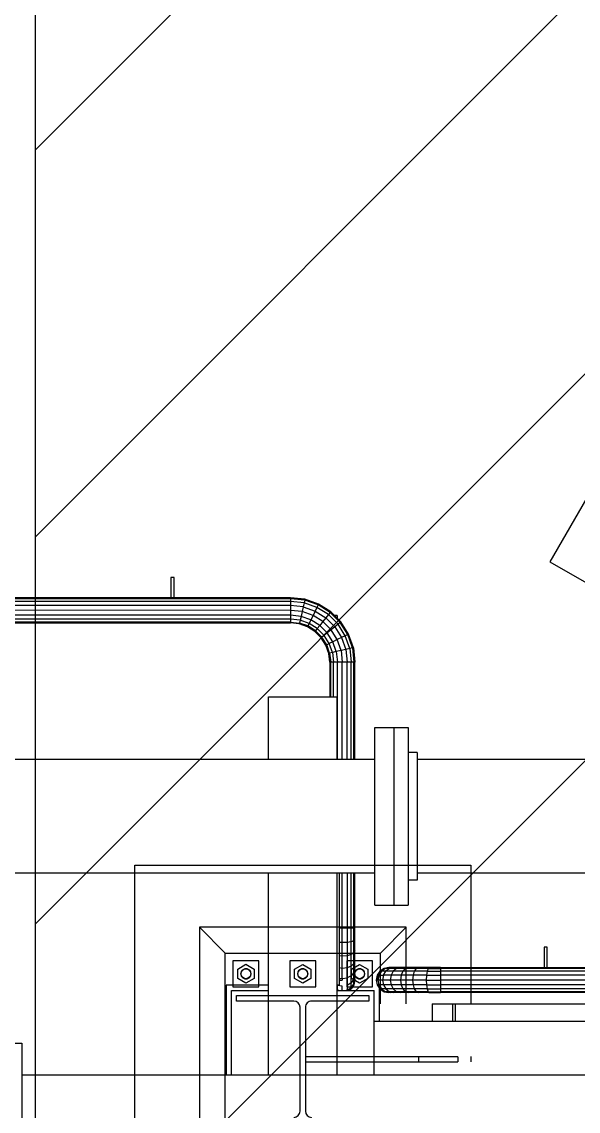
# Model space of a CAD drawing. Header units: metres. Extents: x 0 to 63075, y 0 to 44550.
# Drawn here: x 51952.8 to 52114.4, y 37232.2 to 37548.2 of the extents above; entities that cross this region are included whole.
import ezdxf

# ---------------------------------------------------------------- set-up
doc = ezdxf.new("R2010")
doc.units = ezdxf.units.M
doc.header["$LTSCALE"] = 75
for name, color, linetype in [('AI-Hatch mob', 7, 'Continuous'), ('GSB', 7, 'Continuous'), ('ML6', 1, 'Continuous'), ('SDM', 7, 'Continuous'), ('SL1', 8, 'Continuous')]:
    doc.layers.add(name, color=color, linetype=linetype)

# ---------------------------------------------------------------- blocks, each defined once
blk = doc.blocks.new('A$C6bae614f')
at = {"layer": 'SL1'}
for p, q in [((361572.1, 24550.7), (361147.6, 23815.5)), ((361147.6, 23815.5), (362626.5, 22961.6)), ((360414.5, 23785.2), (360414.5, 23746.1)), ((360420.8, 23785.2), (360414.5, 23785.2)), ((360420.8, 23746.1), (360420.8, 23785.2)), ((360646.2, 23746.1), (353287.2, 23746.3)), ((360646.2, 23744.2), (353287.2, 23744.5)), ((360646.2, 23738.9), (353287.2, 23739.2)), ((360673.9, 23743), (360646.2, 23746.1)), ((360646.2, 23746.1), (360646.2, 23744.2)), ((360673.5, 23741.2), (360646.2, 23744.2)), ((360646.2, 23744.2), (360646.2, 23738.9)), ((360646.2, 23738.9), (360646.2, 23731)), ((360672.3, 23736), (360646.2, 23738.9)), ((360672.3, 23736), (360670.5, 23728.3)), ((360673.5, 23741.2), (360672.3, 23736)), ((360697.1, 23727.3), (360672.3, 23736)), ((360673.9, 23743), (360673.5, 23741.2)), ((360699.4, 23732.1), (360673.5, 23741.2)), ((360700.2, 23733.8), (360673.9, 23743)), ((360646.2, 23731), (353287.2, 23731.3)), ((360646.2, 23721.7), (353287.2, 23721.9)), ((360670.5, 23728.3), (360646.2, 23731)), ((360646.2, 23731), (360646.2, 23721.7)), ((360668.5, 23719.2), (360646.2, 23721.7)), ((360646.2, 23721.7), (360646.2, 23712.3)), ((360668.5, 23719.2), (360666.4, 23710.1)), ((360670.5, 23728.3), (360668.5, 23719.2)), ((360689.6, 23711.8), (360668.5, 23719.2)), ((360670.5, 23728.3), (360693.6, 23720.2)), ((360693.6, 23720.2), (360689.6, 23711.8)), ((360697.1, 23727.3), (360693.6, 23720.2)), ((360693.6, 23720.2), (360714.4, 23707.2)), ((360699.4, 23732.1), (360697.1, 23727.3)), ((360719.3, 23713.4), (360697.1, 23727.3)), ((360700.2, 23733.8), (360699.4, 23732.1)), ((360722.6, 23717.5), (360699.4, 23732.1)), ((360723.8, 23718.9), (360700.2, 23733.8)), ((360722.6, 23717.5), (360719.3, 23713.4)), ((360723.8, 23718.9), (360722.6, 23717.5)), ((360742, 23698.1), (360722.6, 23717.5)), ((360743.5, 23699.2), (360723.8, 23718.9)), ((360646.2, 23712.3), (353287.2, 23712.6)), ((360646.2, 23704.4), (353287.2, 23704.7)), ((360646.2, 23699.1), (353287.2, 23699.4)), ((353287.2, 23697.5), (360646.2, 23697.3)), ((360666.4, 23710.1), (360646.2, 23712.3)), ((360646.2, 23712.3), (360646.2, 23704.4)), ((360646.2, 23704.4), (360646.2, 23699.1)), ((360664.6, 23702.4), (360646.2, 23704.4)), ((360646.2, 23699.1), (360646.2, 23697.3)), ((360646.2, 23699.1), (360663.4, 23697.2)), ((360663, 23695.4), (360646.2, 23697.3)), ((360663.4, 23697.2), (360663, 23695.4)), ((360679, 23689.8), (360663, 23695.4)), ((360664.6, 23702.4), (360663.4, 23697.2)), ((360679.8, 23691.5), (360663.4, 23697.2)), ((360666.4, 23710.1), (360664.6, 23702.4)), ((360682.1, 23696.2), (360664.6, 23702.4)), ((360685.5, 23703.4), (360666.4, 23710.1)), ((360682.1, 23696.2), (360679.8, 23691.5)), ((360685.5, 23703.4), (360682.1, 23696.2)), ((360697.8, 23686.4), (360682.1, 23696.2)), ((360689.6, 23711.8), (360685.5, 23703.4)), ((360702.7, 23692.6), (360685.5, 23703.4)), ((360708.6, 23699.9), (360689.6, 23711.8)), ((360708.6, 23699.9), (360702.7, 23692.6)), ((360714.4, 23707.2), (360708.6, 23699.9)), ((360724.4, 23684), (360708.6, 23699.9)), ((360719.3, 23713.4), (360714.4, 23707.2)), ((360714.4, 23707.2), (360731.7, 23689.9)), ((360737.9, 23694.8), (360719.3, 23713.4)), ((360736.2, 23711.7), (360731, 23711.7)), ((360737.9, 23694.8), (360731.7, 23689.9)), ((360736.2, 23711.7), (360736.2, 23706.5)), ((360742, 23698.1), (360737.9, 23694.8)), ((360751.8, 23672.6), (360737.9, 23694.8)), ((360743.5, 23699.2), (360742, 23698.1)), ((360756.6, 23674.9), (360742, 23698.1)), ((360758.3, 23675.7), (360743.5, 23699.2)), ((360679.8, 23691.5), (360679, 23689.8)), ((360693.3, 23680.8), (360679, 23689.8)), ((360694.5, 23682.2), (360679.8, 23691.5)), ((360694.5, 23682.2), (360693.3, 23680.8)), ((360705.3, 23668.8), (360693.3, 23680.8)), ((360697.8, 23686.4), (360694.5, 23682.2)), ((360706.8, 23670), (360694.5, 23682.2)), ((360702.7, 23692.6), (360697.8, 23686.4)), ((360710.9, 23673.3), (360697.8, 23686.4)), ((360717.1, 23678.2), (360702.7, 23692.6)), ((360710.9, 23673.3), (360706.8, 23670)), ((360717.1, 23678.2), (360710.9, 23673.3)), ((360720.8, 23657.6), (360710.9, 23673.3)), ((360724.4, 23684), (360717.1, 23678.2)), ((360727.9, 23661), (360717.1, 23678.2)), ((360731.7, 23689.9), (360724.4, 23684)), ((360736.3, 23665.1), (360724.4, 23684)), ((360731.7, 23689.9), (360744.7, 23669.1)), ((360751.8, 23672.6), (360744.7, 23669.1)), ((360756.6, 23674.9), (360751.8, 23672.6)), ((360760.5, 23647.8), (360751.8, 23672.6)), ((360758.3, 23675.7), (360756.6, 23674.9)), ((360765.7, 23649), (360756.6, 23674.9)), ((360767.5, 23649.4), (360758.3, 23675.7)), ((360706.8, 23670), (360705.3, 23668.8)), ((360714.3, 23654.5), (360705.3, 23668.8)), ((360716, 23655.3), (360706.8, 23670)), ((360716, 23655.3), (360714.3, 23654.5)), ((360719.9, 23638.5), (360714.3, 23654.5)), ((360720.8, 23657.6), (360716, 23655.3)), ((360721.7, 23638.9), (360716, 23655.3)), ((360727.9, 23661), (360720.8, 23657.6)), ((360726.9, 23640.1), (360720.8, 23657.6)), ((360736.3, 23665.1), (360727.9, 23661)), ((360734.6, 23641.9), (360727.9, 23661)), ((360744.7, 23669.1), (360736.3, 23665.1)), ((360743.7, 23643.9), (360736.3, 23665.1)), ((360744.7, 23669.1), (360752.8, 23646)), ((360721.7, 23638.9), (360719.9, 23638.5)), ((360721.8, 23621.7), (360719.9, 23638.5)), ((360726.9, 23640.1), (360721.7, 23638.9)), ((360721.7, 23638.9), (360723.7, 23621.7)), ((360734.6, 23641.9), (360726.9, 23640.1)), ((360726.9, 23640.1), (360729, 23621.7)), ((360743.7, 23643.9), (360734.6, 23641.9)), ((360734.6, 23641.9), (360736.9, 23621.7)), ((360752.8, 23646), (360743.7, 23643.9)), ((360743.7, 23643.9), (360746.2, 23621.7)), ((360760.5, 23647.8), (360752.8, 23646)), ((360752.8, 23646), (360755.5, 23621.7)), ((360765.7, 23649), (360760.5, 23647.8)), ((360760.5, 23647.8), (360763.5, 23621.7)), ((360767.5, 23649.4), (360765.7, 23649)), ((360765.7, 23649), (360768.7, 23621.7)), ((360767.5, 23649.4), (360770.6, 23621.7)), ((360721.8, 23621.7), (360721.8, 23554.7)), ((360723.7, 23621.7), (360721.8, 23621.7)), ((360723.7, 23554.7), (360723.7, 23621.7)), ((360729, 23621.7), (360723.7, 23621.7)), ((360736.9, 23621.7), (360729, 23621.7)), ((360729, 23554.7), (360729, 23621.7)), ((360736.9, 23433.4), (360736.9, 23621.7)), ((360746.2, 23621.7), (360736.9, 23621.7)), ((360746.2, 23433.4), (360746.2, 23621.7)), ((360755.5, 23621.7), (360746.2, 23621.7)), ((360755.5, 23433.4), (360755.5, 23621.7)), ((360763.5, 23621.7), (360755.5, 23621.7)), ((360768.7, 23621.7), (360763.5, 23621.7)), ((360763.5, 23433.4), (360763.5, 23621.7)), ((360770.6, 23621.7), (360768.7, 23621.7)), ((360768.7, 23433.4), (360768.7, 23621.7)), ((360770.6, 23433.4), (360770.6, 23621.7)), ((360603.2, 23433.4), (360603.2, 23554.7)), ((360603.2, 23554.7), (360736.2, 23554.7)), ((360736.2, 23433.4), (360736.2, 23554.7)), ((360808.8, 23152.4), (360808.8, 23495.3)), ((360808.8, 23495.3), (360873.2, 23495.3)), ((360846.3, 23152.4), (360846.3, 23495.3)), ((360873.2, 23495.3), (360873.2, 23152.4)), ((360890.7, 23446.9), (360873.2, 23446.9)), ((360890.7, 23446.9), (360890.7, 23200.8)), ((360808.8, 23433.4), (357862.5, 23433.5)), ((363837, 23433.3), (360890.7, 23433.4)), ((360808.8, 23214.3), (357862.5, 23214.4)), ((360344.7, 22479.7), (360344.7, 23229.7)), ((360344.7, 23229.7), (360994.7, 23229.7)), ((360603.2, 22823.7), (360603.2, 23214.3)), ((360736.2, 22823.7), (360736.2, 23214.3)), ((360740.1, 23214.3), (360740.1, 22997.7)), ((360746.2, 23053.7), (360746.2, 23214.3)), ((360755.5, 23214.3), (360755.5, 23054.5)), ((360763.4, 23056.8), (360763.4, 23214.3)), ((360768.7, 23060.2), (360768.7, 23214.3)), ((360770.6, 23107.7), (360770.6, 23214.3)), ((363837, 23214.2), (360890.7, 23214.3)), ((360994.7, 23229.7), (360994.7, 22961.7)), ((360890.7, 23200.8), (360873.2, 23200.8)), ((360808.8, 23152.4), (360873.2, 23152.4)), ((360469.7, 23109.7), (360469.7, 22599.7)), ((360869.7, 23109.7), (360469.7, 23109.7)), ((360469.7, 23109.7), (360519.7, 23059.7)), ((360746.2, 23107.7), (360740.1, 23107.7)), ((360763.4, 23107.7), (360746.2, 23107.7)), ((360768.7, 23107.7), (360763.4, 23107.7)), ((360770.6, 23107.7), (360768.7, 23107.7)), ((360770.6, 23064.3), (360770.6, 23107.7)), ((360819.7, 23059.7), (360869.7, 23109.7)), ((360869.7, 22961.7), (360869.7, 23109.7)), ((360768.7, 23083.4), (360763.4, 23081.6)), ((360770.6, 23085.4), (360768.7, 23083.4)), ((360746.2, 23080), (360740.1, 23080.3)), ((360755.5, 23080.4), (360746.2, 23080)), ((360763.4, 23081.6), (360755.5, 23080.4)), ((360770.6, 23064.3), (360768.7, 23060.2)), ((360770.6, 23045.3), (360770.6, 23064.3)), ((361136.2, 23071.2), (361136.2, 23032.1)), ((361142.5, 23071.2), (361136.2, 23071.2)), ((361142.5, 23032.1), (361142.5, 23071.2)), ((360519.7, 22649.7), (360519.7, 23059.7)), ((360519.7, 23059.7), (360819.7, 23059.7)), ((360534.7, 23044.7), (360534.7, 22994.7)), ((360584.7, 23044.7), (360534.7, 23044.7)), ((360584.7, 22994.7), (360584.7, 23044.7)), ((360644.7, 23044.7), (360644.7, 22994.7)), ((360694.7, 23044.7), (360644.7, 23044.7)), ((360694.7, 22994.7), (360694.7, 23044.7)), ((360746.2, 23053.7), (360740.1, 23054.2)), ((360755.5, 23054.5), (360746.2, 23053.7)), ((360746.2, 23030.1), (360746.2, 23053.7)), ((360754.7, 23044.7), (360754.7, 22994.7)), ((360804.7, 23044.7), (360754.7, 23044.7)), ((360763.4, 23056.8), (360755.5, 23054.5)), ((360755.5, 23054.5), (360755.5, 23031.3)), ((360768.7, 23060.2), (360763.4, 23056.8)), ((360763.4, 23034.6), (360763.4, 23056.8)), ((360768.7, 23039.5), (360768.7, 23060.2)), ((360770.6, 23045.3), (360768.7, 23039.5)), ((360770.6, 23029.5), (360770.6, 23045.3)), ((360804.7, 22994.7), (360804.7, 23044.7)), ((360819.7, 22961.7), (360819.7, 23059.7)), ((360543.9, 23028.8), (360559.7, 23038)), ((360543.9, 23010.6), (360543.9, 23028.8)), ((360550.8, 23024), (360549.8, 23019.7)), ((360549.8, 23019.7), (360550.8, 23015.4)), ((360553.5, 23027.4), (360550.8, 23024)), ((360557.5, 23029.4), (360553.5, 23027.4)), ((360561.9, 23029.4), (360557.5, 23029.4)), ((360559.7, 23038), (360575.5, 23028.8)), ((360565.9, 23027.4), (360561.9, 23029.4)), ((360568.6, 23024), (360565.9, 23027.4)), ((360569.6, 23019.7), (360568.6, 23024)), ((360568.6, 23015.4), (360569.6, 23019.7)), ((360575.5, 23028.8), (360575.5, 23010.6)), ((360653.9, 23028.8), (360669.7, 23037.9)), ((360653.9, 23010.6), (360653.9, 23028.8)), ((360660.8, 23024), (360659.8, 23019.7)), ((360659.8, 23019.7), (360660.8, 23015.4)), ((360663.5, 23027.4), (360660.8, 23024)), ((360667.5, 23029.4), (360663.5, 23027.4)), ((360671.9, 23029.4), (360667.5, 23029.4)), ((360669.7, 23037.9), (360685.5, 23028.8)), ((360675.9, 23027.4), (360671.9, 23029.4)), ((360678.6, 23024), (360675.9, 23027.4)), ((360679.6, 23019.7), (360678.6, 23024)), ((360678.6, 23015.4), (360679.6, 23019.7)), ((360685.5, 23028.8), (360685.5, 23010.6)), ((360746.2, 23030.1), (360740.1, 23030.9)), ((360755.5, 23031.3), (360746.2, 23030.1)), ((360746.2, 23010.4), (360746.2, 23030.1)), ((360763.4, 23034.6), (360755.5, 23031.3)), ((360755.5, 23031.3), (360755.5, 22997.3)), ((360768.7, 23039.5), (360763.4, 23034.6)), ((360763.4, 23016), (360763.4, 23034.6)), ((360768.7, 23022.2), (360763.4, 23016)), ((360763.9, 23028.8), (360779.7, 23037.9)), ((360763.9, 23010.6), (360763.9, 23028.8)), ((360768.7, 23022.2), (360768.7, 23039.5)), ((360770.6, 23029.5), (360768.7, 23022.2)), ((360768.7, 23009.2), (360768.7, 23022.2)), ((360770.8, 23024), (360769.8, 23019.7)), ((360769.8, 23019.7), (360770.8, 23015.4)), ((360770.6, 23017.6), (360770.6, 23029.5)), ((360773.5, 23027.4), (360770.8, 23024)), ((360777.5, 23029.4), (360773.5, 23027.4)), ((360781.9, 23029.4), (360777.5, 23029.4)), ((360779.7, 23037.9), (360795.5, 23028.8)), ((360785.9, 23027.4), (360781.9, 23029.4)), ((360788.6, 23024), (360785.9, 23027.4)), ((360789.6, 23019.7), (360788.6, 23024)), ((360788.6, 23015.4), (360789.6, 23019.7)), ((360795.5, 23028.8), (360795.5, 23010.6)), ((360818.9, 23024.9), (360813.7, 23017)), ((360821.9, 23024.9), (360816.7, 23017)), ((360826.9, 23030.2), (360818.9, 23024.9)), ((360821.9, 23024.9), (360818.9, 23024.9)), ((360829.6, 23030.2), (360821.9, 23024.9)), ((360910.1, 23024.9), (360821.9, 23024.9)), ((360825.8, 23017), (360830.6, 23024.9)), ((360836.2, 23032.1), (360826.9, 23030.2)), ((360829.6, 23030.2), (360826.9, 23030.2)), ((360838.7, 23032.1), (360829.6, 23030.2)), ((360911.9, 23030.2), (360829.6, 23030.2)), ((360837.7, 23030.2), (360830.6, 23024.9)), ((360838.7, 23032.1), (360836.2, 23032.1)), ((360846.1, 23032.1), (360837.7, 23030.2)), ((360846.1, 23032.1), (360838.7, 23032.1)), ((360844.5, 23024.9), (360840.4, 23017)), ((360850.7, 23030.2), (360844.5, 23024.9)), ((360913.9, 23032.1), (360846.1, 23032.1)), ((360858, 23032.1), (360850.7, 23030.2)), ((360863.1, 23024.9), (360859.8, 23017)), ((360868, 23030.2), (360863.1, 23024.9)), ((360873.8, 23032.1), (360868, 23030.2)), ((360885.3, 23024.9), (360883, 23017)), ((360888.8, 23030.2), (360885.3, 23024.9)), ((360892.8, 23032.1), (360888.8, 23030.2)), ((360910.1, 23024.9), (360908.9, 23017)), ((360911.9, 23030.2), (360910.1, 23024.9)), ((360910.1, 23024.9), (360936.2, 23024.9)), ((360913.9, 23032.1), (360911.9, 23030.2)), ((360911.9, 23030.2), (360936.2, 23030.2)), ((360936.2, 23032.1), (360913.9, 23032.1)), ((360936.2, 23032.1), (363060.3, 23032)), ((360936.2, 23032.1), (360936.2, 23024.9)), ((363060.3, 23030.1), (360936.2, 23030.2)), ((360936.2, 23024.9), (360936.2, 22990.4)), ((363060.3, 23024.9), (360936.2, 23024.9)), ((360559.7, 23001.4), (360543.9, 23010.6)), ((360550.8, 23015.4), (360553.5, 23011.9)), ((360553.5, 23011.9), (360557.5, 23010)), ((360557.5, 23010), (360561.9, 23010)), ((360575.5, 23010.6), (360559.7, 23001.4)), ((360561.9, 23010), (360565.9, 23011.9)), ((360565.9, 23011.9), (360568.6, 23015.4)), ((360669.7, 23001.4), (360653.9, 23010.6)), ((360660.8, 23015.4), (360663.5, 23011.9)), ((360663.5, 23011.9), (360667.5, 23010)), ((360667.5, 23010), (360671.9, 23010)), ((360685.5, 23010.6), (360669.7, 23001.4)), ((360671.9, 23010), (360675.9, 23011.9)), ((360675.9, 23011.9), (360678.6, 23015.4)), ((360740.1, 23011.4), (360746.2, 23010.4)), ((360741.4, 23007.7), (360741.4, 23011.2)), ((360741.4, 23007.7), (360746.2, 23007.7)), ((360746.2, 23010.4), (360755.5, 23011.9)), ((360746.2, 23010.4), (360746.2, 23007.7)), ((360746.2, 23010.4), (360746.2, 23007.7)), ((360763.4, 23016), (360755.5, 23011.9)), ((360763.4, 23002), (360755.5, 22997.3)), ((360763.4, 23002), (360763.4, 23016)), ((360768.7, 23009.2), (360763.4, 23002)), ((360763.4, 22993.4), (360763.4, 23002)), ((360768.7, 23001.1), (360763.4, 22993.4)), ((360779.7, 23001.4), (360763.9, 23010.6)), ((360770.6, 23017.6), (360768.7, 23009.2)), ((360770.6, 23010.2), (360768.7, 23001.1)), ((360768.7, 23001.1), (360768.7, 23009.2)), ((360770.6, 23007.7), (360768.7, 22998.3)), ((360768.7, 23001.1), (360768.7, 22998.3)), ((360770.6, 23010.2), (360770.6, 23017.6)), ((360770.6, 23010.2), (360770.6, 23007.7)), ((360770.8, 23015.4), (360773.5, 23011.9)), ((360773.5, 23011.9), (360777.5, 23010)), ((360777.5, 23010), (360781.9, 23010)), ((360795.5, 23010.6), (360779.7, 23001.4)), ((360781.9, 23010), (360785.9, 23011.9)), ((360785.9, 23011.9), (360788.6, 23015.4)), ((360813.7, 23017), (360811.8, 23007.7)), ((360814.9, 23007.7), (360811.8, 23007.7)), ((360811.8, 23007.7), (360813.7, 22998.3)), ((360816.7, 23017), (360813.7, 23017)), ((360814.9, 23007.7), (360816.7, 23017)), ((360908.5, 23007.7), (360814.9, 23007.7)), ((360814.9, 23007.7), (360816.7, 22998.3)), ((360816.7, 23015.8), (360815, 23007.7)), ((360816.7, 23017), (360825.8, 23017)), ((360817.5, 23017), (360816.7, 23015.8)), ((360825.8, 23017), (360824.1, 23007.7)), ((360824.1, 23007.7), (360825.8, 22998.3)), ((360908.9, 23017), (360825.8, 23017)), ((360840.4, 23017), (360838.9, 23007.7)), ((360838.9, 23007.7), (360840.4, 22998.3)), ((360859.8, 23017), (360858.6, 23007.7)), ((360858.6, 23007.7), (360859.8, 22998.3)), ((360883, 23017), (360882.2, 23007.7)), ((360882.2, 23007.7), (360883, 22998.3)), ((360908.9, 23017), (360908.5, 23007.7)), ((360908.5, 23007.7), (360936.2, 23007.7)), ((360908.5, 23007.7), (360908.9, 22998.3)), ((360908.9, 23017), (360936.2, 23017)), ((363060.3, 23016.9), (360936.2, 23017)), ((363060.3, 23007.6), (360936.2, 23007.7)), ((360521.7, 22997.7), (360521.7, 22823.7)), ((360603.2, 22997.7), (360521.7, 22997.7)), ((360531.7, 22823.7), (360531.7, 22987.7)), ((360531.7, 22987.7), (360603.2, 22987.7)), ((360534.7, 22994.7), (360584.7, 22994.7)), ((360541.7, 22967), (360541.7, 22977.7)), ((360541.7, 22977.7), (360797.7, 22977.7)), ((360644.7, 22994.7), (360694.7, 22994.7)), ((360736.9, 22997.3), (360736.2, 22997.7)), ((360740.1, 22997.7), (360736.2, 22997.7)), ((360736.2, 22988.6), (360736.9, 22988.2)), ((360736.2, 22987.7), (360807.7, 22987.7)), ((360736.9, 22997.3), (360736.9, 22997.7)), ((360746.2, 22995.6), (360736.9, 22997.3)), ((360736.9, 22988.2), (360736.9, 22997.3)), ((360739.6, 22987.7), (360736.9, 22988.2)), ((360736.9, 22988.2), (360736.9, 22987.7)), ((360746.2, 22987.7), (360746.2, 22995.6)), ((360752, 22987.7), (360754.3, 22988.1)), ((360754.3, 22988.1), (360755.5, 22989)), ((360754.7, 22994.7), (360804.7, 22994.7)), ((360755.5, 22997.3), (360755.5, 22988.2)), ((360755.5, 22988.2), (360763.4, 22993.4)), ((360763.4, 22990.4), (360759.3, 22987.7)), ((360768.7, 22998.3), (360763.4, 22990.4)), ((360763.4, 22993.4), (360763.4, 22990.4)), ((360797.7, 22977.7), (360797.7, 22967)), ((360807.7, 22823.7), (360807.7, 22987.7)), ((360813.7, 22998.3), (360818.9, 22990.4)), ((360816.7, 22998.3), (360813.7, 22998.3)), ((360816.7, 22998.3), (360821.9, 22990.4)), ((360825.8, 22998.3), (360816.7, 22998.3)), ((360817.7, 22992.3), (360817.7, 22927.7)), ((360844.5, 22990.4), (360818.9, 22990.4)), ((360818.9, 22990.4), (360826.9, 22985.1)), ((360821.9, 22990.4), (360829.6, 22985.1)), ((360825.8, 22998.3), (360830.6, 22990.4)), ((360908.9, 22998.3), (360825.8, 22998.3)), ((360826.9, 22985.1), (360836.2, 22983.3)), ((360829.6, 22985.1), (360826.9, 22985.1)), ((360911.9, 22985.1), (360829.6, 22985.1)), ((360829.6, 22985.1), (360838.7, 22983.3)), ((360830.6, 22990.4), (360837.7, 22985.1)), ((360838.7, 22983.3), (360836.2, 22983.3)), ((360837.7, 22985.1), (360846.1, 22983.3)), ((360846.1, 22983.3), (360838.7, 22983.3)), ((360840.4, 22998.3), (360844.5, 22990.4)), ((360844.5, 22990.4), (360850.7, 22985.1)), ((360910.1, 22990.4), (360844.5, 22990.4)), ((360858, 22983.3), (360846.1, 22983.3)), ((360850.7, 22985.1), (360858, 22983.3)), ((360873.8, 22983.3), (360858, 22983.3)), ((360859.8, 22998.3), (360863.1, 22990.4)), ((360863.1, 22990.4), (360868, 22985.1)), ((360868, 22985.1), (360873.8, 22983.3)), ((360913.9, 22983.3), (360873.8, 22983.3)), ((360883, 22998.3), (360885.3, 22990.4)), ((360885.3, 22990.4), (360888.8, 22985.1)), ((360888.8, 22985.1), (360892.8, 22983.3)), ((360908.9, 22998.3), (360936.2, 22998.3)), ((360908.9, 22998.3), (360910.1, 22990.4)), ((360910.1, 22990.4), (360936.2, 22990.4)), ((360910.1, 22990.4), (360911.9, 22985.1)), ((360911.9, 22985.1), (360913.9, 22983.3)), ((360911.9, 22985.1), (360936.2, 22985.1)), ((360913.9, 22983.3), (360936.2, 22983.3)), ((363060.3, 22998.3), (360936.2, 22998.3)), ((360936.2, 22990.4), (360936.2, 22985.1)), ((363060.3, 22990.4), (360936.2, 22990.4)), ((360936.2, 22985.1), (360936.2, 22983.3)), ((363060.3, 22985.1), (360936.2, 22985.1)), ((363060.3, 22983.2), (360936.2, 22983.3)), ((360652.4, 22967), (360541.7, 22967)), ((360797.7, 22967), (360686.9, 22967)), ((360920.1, 22961.7), (360920.1, 22927.7)), ((360920.1, 22961.7), (363060.3, 22961.6)), ((360959.8, 22927.7), (360959.8, 22961.7)), ((360964.3, 22961.7), (360964.3, 22927.7)), ((360664.4, 22754.4), (360664.4, 22955)), ((360674.9, 22955), (360674.9, 22754.4)), ((363060.3, 22927.6), (360807.7, 22927.7)), ((360062, 22885.6), (360126.3, 22885.6)), ((360126.3, 22885.6), (360126.3, 22542.7)), ((360969.8, 22859.4), (360674.9, 22859.4)), ((360819.7, 22859.4), (360819.7, 22859.7)), ((360869.7, 22859.4), (360869.7, 22859.7)), ((360893.5, 22859.4), (360893.5, 22849.9)), ((360969.8, 22859.4), (360969.8, 22849.9)), ((360994.7, 22859.7), (360994.7, 22849.7)), ((360674.9, 22849.9), (360969.8, 22849.9)), ((360819.7, 22849.7), (360819.7, 22849.9)), ((360869.7, 22849.7), (360869.7, 22849.9)), ((363044.5, 22823.6), (360126.3, 22823.7))]:
    blk.add_line(p, q, dxfattribs=at)
for centre in [(360559.7, 23019.7), (360669.7, 23019.7), (360779.7, 23019.7)]:
    blk.add_circle(centre, 9.5, dxfattribs=at)
for centre, start, end in [((360652.4, 22955), 359.9981, 89.9961), ((360686.9, 22955), 89.9961, 179.9981), ((360652.4, 22754.4), 269.9961, 359.9981), ((360686.9, 22754.4), 179.9981, 269.9961)]:
    blk.add_arc(centre, 12, start, end, dxfattribs=at)
blk = doc.blocks.new('zw$15D4')
at = {"layer": 'ML6', "xscale": 0.2502808837766805, "yscale": 0.2502808837766805, "zscale": 0.2502808837766805}
blk.add_blockref('A$C6bae614f', (-85544.74, -3177.34), dxfattribs=at)

msp = doc.modelspace()

# ---------------------------------------------------------------- hatches: boundary and pattern name
at = {"layer": 'AI-Hatch mob'}
h = msp.add_hatch(dxfattribs=at)
h.set_pattern_fill('ANSI31', color=256, scale=25)
h.set_pattern_definition([(45, (-12666.46, -59.206), (-56.1266, 56.1266), [])])
h.paths.add_polyline_path([(52766.71, 38156.14), (51956.79, 38156.14), (51956.79, 36564.59), (52766.71, 36564.59)])

# ---------------------------------------------------------------- linework, layer by layer
at = {"layer": 'SDM'}
msp.add_lwpolyline([(51956.79, 38156.14), (52766.71, 38156.14), (52766.71, 36564.59), (51956.79, 36564.59)], close=True, dxfattribs=at)

# ---------------------------------------------------------------- block references
at = {"layer": 'GSB', "xscale": 0.6000000000000068, "yscale": 0.6000000000000068, "zscale": 0.6000000000000068}
msp.add_blockref('zw$15D4', (49200, 35721.63), dxfattribs=at)

doc.saveas('drawing.dxf')
